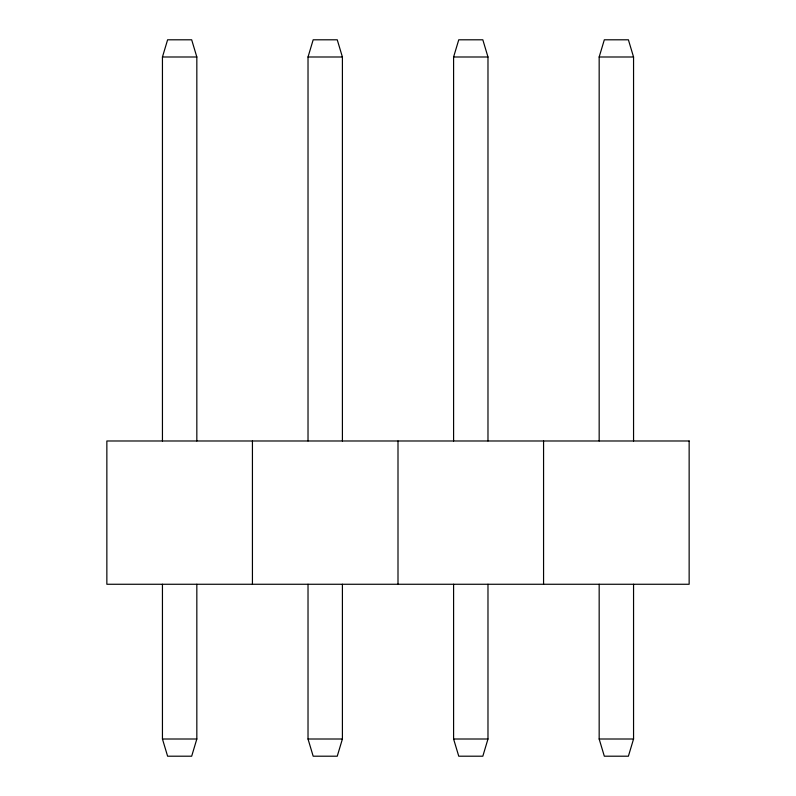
<?xml version="1.0" encoding="UTF-8"?>
<svg xmlns="http://www.w3.org/2000/svg" width="796" height="796" viewBox="0 0 796 796"><rect width="100%" height="100%" fill="white"/><g stroke="black" fill="none" stroke-linecap="round" stroke-linejoin="round"><path stroke-width="1.19" d="M162.444 440.984L162.444 56.994L167.608 39.8L191.677 39.8L196.831 56.994L196.831 440.984M308.022 440.984L308.022 56.994L313.176 39.8L337.245 39.8L342.409 56.994L342.409 440.984M196.831 584.264L196.831 739.006L191.677 756.2L167.608 756.2L162.444 739.006L162.444 584.264M453.591 440.984L453.591 56.994L458.755 39.8L482.824 39.8L487.978 56.994L487.978 440.984M342.409 584.264L342.409 739.006L337.245 756.2L313.176 756.2L308.022 739.006L308.022 584.264M599.169 440.984L599.169 56.994L604.323 39.8L628.392 39.8L633.556 56.994L633.556 440.984M487.978 584.264L487.978 739.006L482.824 756.2L458.755 756.2L453.591 739.006L453.591 584.264M633.556 584.264L633.556 739.006L628.392 756.2L604.323 756.2L599.169 739.006L599.169 584.264M162.444 56.994L196.831 56.994M308.022 56.994L342.409 56.994M453.591 56.994L487.978 56.994M599.169 56.994L633.556 56.994M162.444 739.006L196.831 739.006M308.022 739.006L342.409 739.006M453.591 739.006L487.978 739.006M599.169 739.006L633.556 739.006M543.568 440.984L543.568 584.264M398 440.984L398 584.264M252.431 440.984L252.431 584.264M689.147 440.984L106.853 440.984L106.853 584.264L689.147 584.264L689.147 440.984"/></g></svg>
